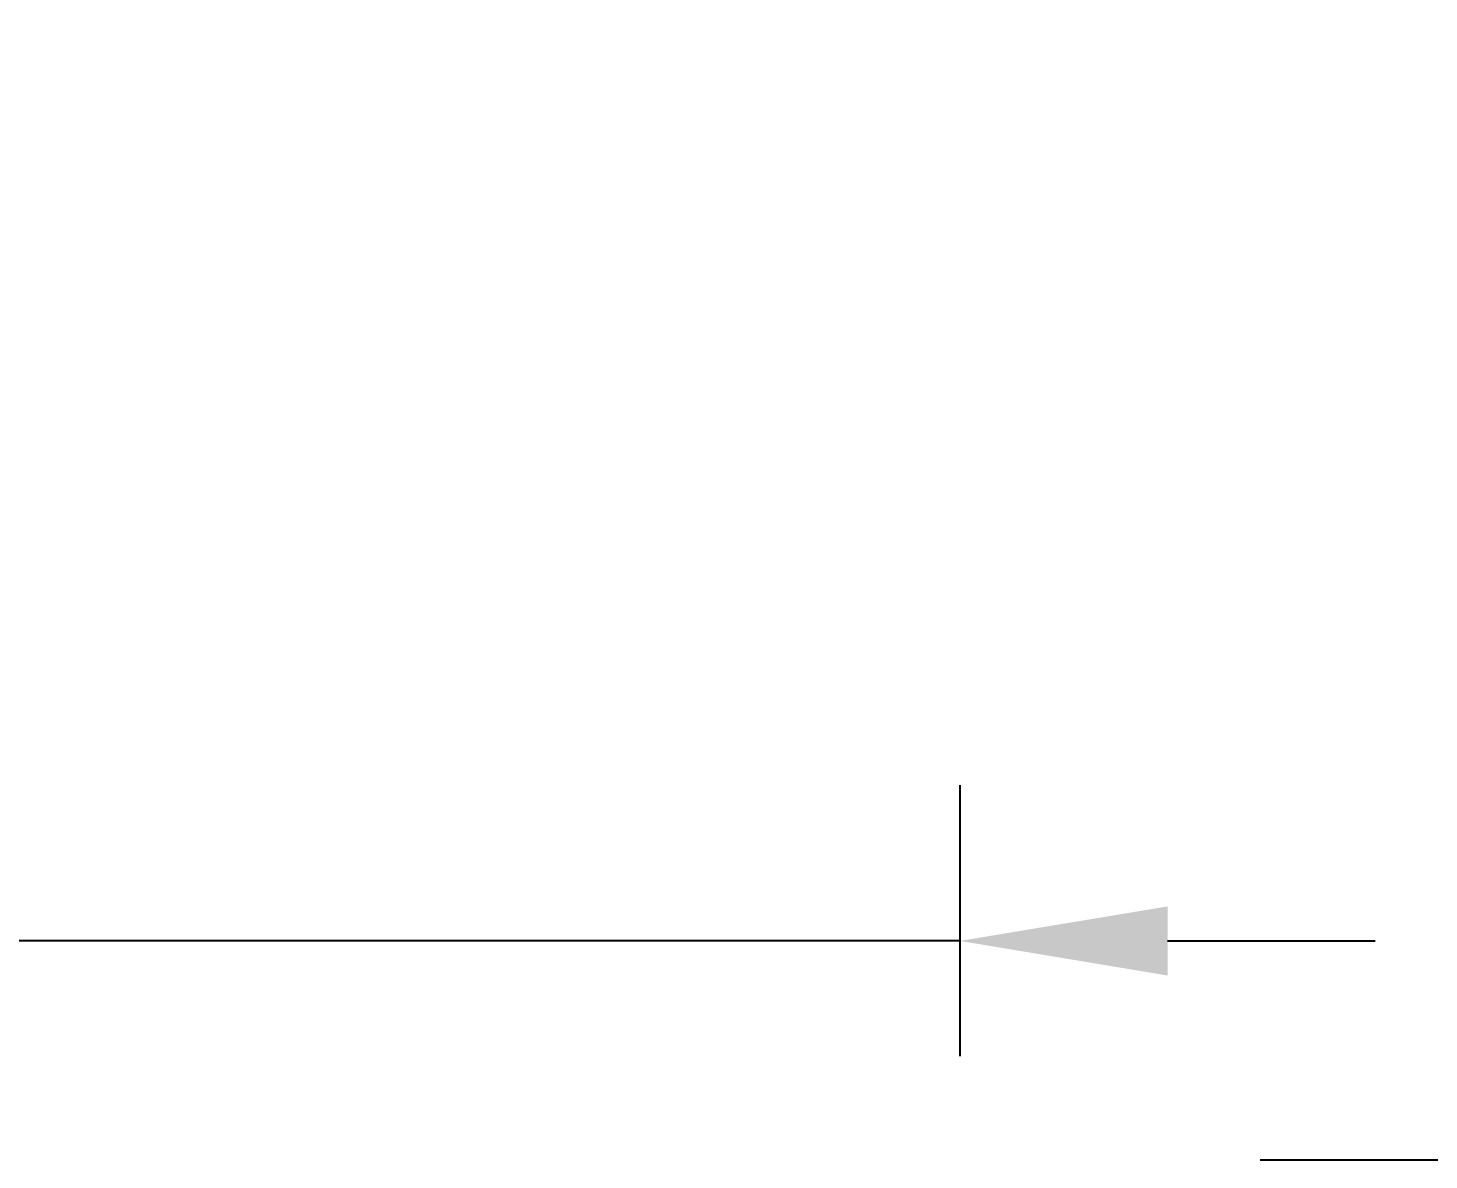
# Model space of a CAD drawing. Header units: metres. Extents: x 0 to 63075, y 0 to 44550.
# Drawn here: x 13240 to 14252, y 30435 to 31253 of the extents above; entities that cross this region are included whole.
import ezdxf

# ---------------------------------------------------------------- set-up
doc = ezdxf.new("R2010")
doc.units = ezdxf.units.M
doc.header["$LTSCALE"] = 75
for name, color, linetype in [('18_COTAS', 7, 'Continuous'), ('SDM', 7, 'Continuous'), ('SL1', 8, 'Continuous')]:
    doc.layers.add(name, color=color, linetype=linetype)
doc.styles.add('ROMANS', font='ROMANS.SHX')
doc.dimstyles.new('75___1-75', dxfattribs={"dimscale": 75, "dimtxt": 2.5, "dimasz": 2, "dimexe": 1.5, "dimexo": 1, "dimgap": 0.5, "dimtad": 1, "dimdec": 0, "dimzin": 12, "dimtxsty": 'ROMANS', "dimcen": 0, "dimclrd": 256, "dimclre": 256, "dimclrt": 3, "dimazin": 3, "dimtfac": 1, "dimtdec": 0, "dimtmove": 0, "dimatfit": 0, "dimfxl": 1, "dimlwd": -1, "dimlwe": -1, "dimarcsym": 0})

# ---------------------------------------------------------------- blocks, each defined once
blk = doc.blocks.new('A$C1d93b9d1')
at = {"layer": 'SL1'}
for radius, start, end in [(1979, 150.4887, 76.2155), (1915.5, 151.3977, 77.9466), (1915.5, 151.3977, 77.4824), (1907.5, 151.517, 77.8953), (1508, 159.3843, 0), (1508, 159.3843, 0), (1500, 179.9601, 0.0399)]:
    blk.add_arc((6031.7, 6950), radius, start, end, dxfattribs=at)
blk = doc.blocks.new('*D27')
at = {"layer": '18_COTAS', "transparency": 16777216}
for p, q in [((12131.2, 27878.3), (12131.2, 30705.4)), ((13913.7, 30509.6), (13913.7, 30705.4)), ((11981.2, 30592.9), (11122.3, 30592.9)), ((13913.7, 30592.9), (12131.2, 30592.9)), ((14063.7, 30592.9), (14213.7, 30592.9))]:
    blk.add_line(p, q, dxfattribs=at)
for points in [[(11981.2, 30617.9), (11981.2, 30567.9), (12131.2, 30592.9)], [(14063.7, 30617.9), (14063.7, 30567.9), (13913.7, 30592.9)]]:
    blk.add_solid(points, dxfattribs=at)
at = {"layer": 'Defpoints', "color": 0, "transparency": 16777216}
for p in [(13913.7, 30592.9), (13913.7, 30434.6), (12131.2, 27803.3)]:
    blk.add_point(p, dxfattribs=at)
at = {"layer": '18_COTAS', "color": 3, "transparency": 16777216, "insert": (11476.8, 30724.1), "char_height": 187.5, "attachment_point": 5, "style": 'ROMANS'}
blk.add_mtext('1782', dxfattribs=at)
blk = doc.blocks.new('*D28')
at = {"layer": '18_COTAS', "transparency": 16777216}
for p, q in [((17146.4, 31252.8), (18231.8, 31252.8)), ((18119.3, 30584.6), (18119.3, 31102.8)), ((14130.5, 30434.6), (18231.8, 30434.6))]:
    blk.add_line(p, q, dxfattribs=at)
for points in [[(18094.3, 31102.8), (18144.3, 31102.8), (18119.3, 31252.8)], [(18094.3, 30584.6), (18144.3, 30584.6), (18119.3, 30434.6)]]:
    blk.add_solid(points, dxfattribs=at)
at = {"layer": 'Defpoints', "color": 0, "transparency": 16777216}
for p in [(17071.4, 31252.8), (18119.3, 31252.8), (14055.5, 30434.6)]:
    blk.add_point(p, dxfattribs=at)
at = {"layer": '18_COTAS', "color": 3, "transparency": 16777216, "insert": (17988.1, 30843.7), "char_height": 187.5, "attachment_point": 5, "rotation": 90, "style": 'ROMANS'}
blk.add_mtext('818', dxfattribs=at)

msp = doc.modelspace()

# ---------------------------------------------------------------- block references
at = {"layer": 'SDM'}
msp.add_blockref('A$C1d93b9d1', (8259.5, 24302.8), dxfattribs=at)

# ---------------------------------------------------------------- dimensions: what is measured, and where the dimension line sits
at = {"layer": '18_COTAS'}
dim = msp.add_linear_dim(base=(18119.3, 31252.8), p1=(14055.5, 30434.6), p2=(17071.4, 31252.8), angle=90, dimstyle='75___1-75', dxfattribs=at)
dim.commit()
dim.dimension.update_dxf_attribs({"geometry": '*D28', "text_midpoint": (17988.1, 30843.7)})
dim = msp.add_linear_dim(base=(13913.7399645, 30592.8711672), p1=(12131.2399645, 27803.3334565), p2=(13913.7399645, 30434.5659566), dimstyle='75___1-75', dxfattribs=at)
dim.commit()
dim.dimension.update_dxf_attribs({"geometry": '*D27', "text_midpoint": (11476.7756788, 30592.8711672), "dimtype": 160})

doc.saveas('drawing.dxf')
